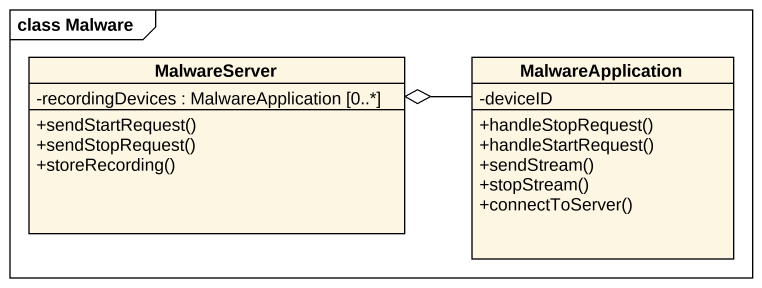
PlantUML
@startuml
mainframe class Malware
hide circle
hide empty members
skinparam classAttributeIconSize 0
class MalwareServer {
  -recordingDevices : MalwareApplication [0..*]
  +sendStartRequest()
  +sendStopRequest()
  +storeRecording()
}
class MalwareApplication {
  -deviceID
  +handleStopRequest()
  +handleStartRequest()
  +sendStream()
  +stopStream()
  +connectToServer()
}
MalwareServer o-right- MalwareApplication
@enduml
